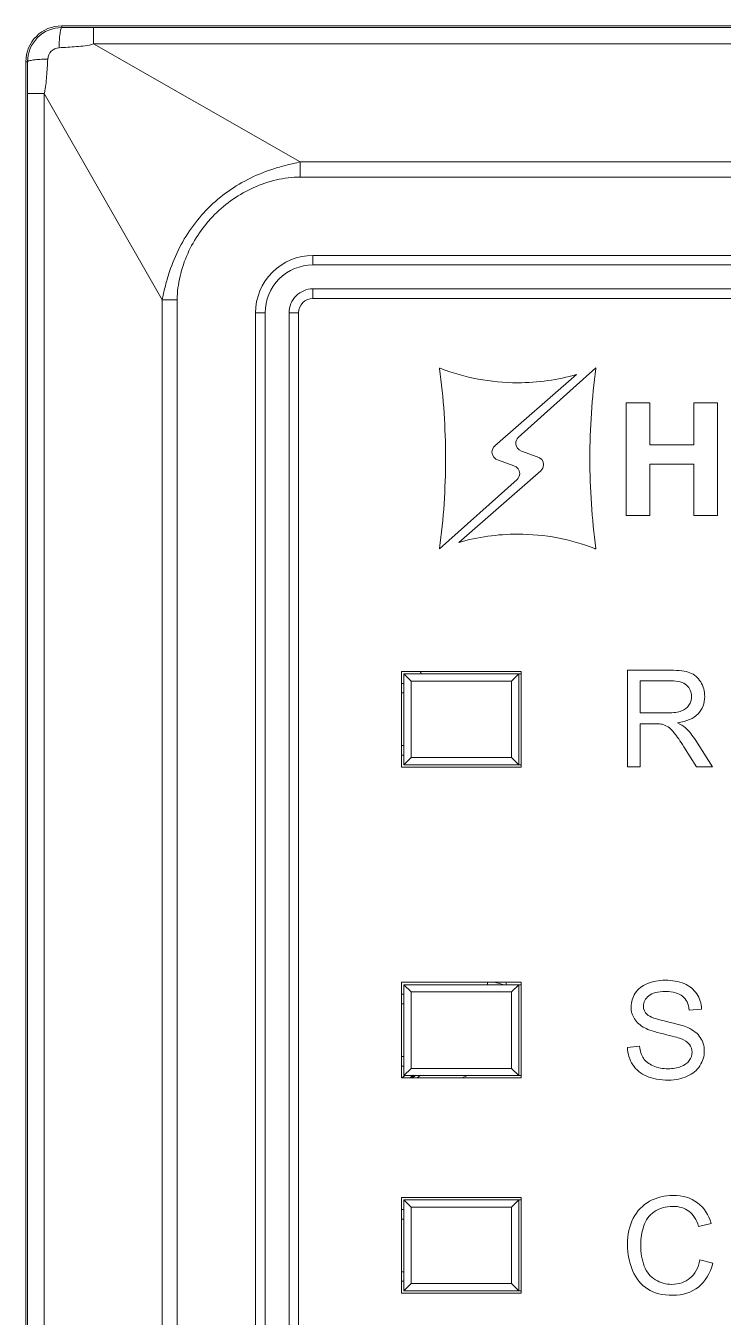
# Model space of a CAD drawing. Header units: millimetres. Extents: x 33157 to 59611, y -29750 to 1750.
# Drawn here: x 53366.64 to 53381.21, y -3607.08 to -3580.08 of the extents above; entities that cross this region are included whole.
import ezdxf

# ---------------------------------------------------------------- set-up
doc = ezdxf.new("R2010")
doc.units = ezdxf.units.MM
doc.layers.add('layer 1', color=7, linetype='Continuous', lineweight=18)

msp = doc.modelspace()

# ---------------------------------------------------------------- linework, layer by layer
at = {"layer": 'layer 1', "lineweight": 9}
for p, q in [((53367.387, -3580.081), (53367.387, -3580.118)), ((53368.051, -3580.119), (53368.051, -3580.46)), ((53366.637, -3580.831), (53366.637, -3679.331)), ((53366.675, -3581.495), (53366.675, -3581.495)), ((53366.675, -3581.495), (53366.675, -3678.667)), ((53367.017, -3581.495), (53367.017, -3581.495)), ((53367.017, -3581.495), (53367.017, -3678.667)), ((53372.368, -3582.927), (53372.368, -3583.243)), ((53372.637, -3584.881), (53372.637, -3585.081)), ((53372.637, -3585.581), (53372.637, -3585.781)), ((53369.483, -3585.811), (53369.483, -3674.35)), ((53369.799, -3585.811), (53369.799, -3674.35)), ((53371.437, -3586.081), (53371.437, -3586.081)), ((53371.437, -3586.081), (53371.437, -3674.081)), ((53371.637, -3586.081), (53371.637, -3586.081)), ((53371.637, -3586.081), (53371.637, -3674.081)), ((53372.137, -3586.081), (53372.137, -3674.081)), ((53372.337, -3586.081), (53372.337, -3674.081)), ((53374.487, -3593.581), (53374.487, -3595.581)), ((53374.537, -3593.631), (53374.537, -3595.531)), ((53376.937, -3593.631), (53376.937, -3595.531)), ((53376.987, -3593.581), (53376.987, -3595.581)), ((53374.687, -3593.781), (53374.687, -3595.381)), ((53376.787, -3593.781), (53376.787, -3595.381)), ((53374.487, -3600.081), (53374.487, -3602.081)), ((53376.287, -3600.081), (53376.287, -3600.131)), ((53376.987, -3600.081), (53376.987, -3602.081)), ((53374.537, -3600.131), (53374.537, -3602.031)), ((53374.687, -3600.281), (53374.687, -3601.881)), ((53376.787, -3600.281), (53376.787, -3601.881)), ((53376.937, -3600.131), (53376.937, -3602.031)), ((53374.487, -3604.581), (53374.487, -3606.581)), ((53374.537, -3604.631), (53374.537, -3606.531)), ((53376.937, -3604.631), (53376.937, -3606.531)), ((53376.987, -3604.581), (53376.987, -3606.581)), ((53374.687, -3604.781), (53374.687, -3606.381)), ((53376.787, -3604.781), (53376.787, -3606.381))]:
    msp.add_line(p, q, dxfattribs=at)
for points, knots in [([(53367.387, -3580.081), (53367.188, -3580.081), (53366.997, -3580.16), (53366.857, -3580.301), (53366.716, -3580.441), (53366.637, -3580.632), (53366.637, -3580.831)], [0, 0, 0, 0, 172421.986415, 172421.986415, 172421.986415, 344843.97283, 344843.97283, 344843.97283, 344843.97283]), ([(53367.387, -3580.118), (53367.198, -3580.118), (53367.016, -3580.193), (53366.883, -3580.327), (53366.749, -3580.46), (53366.674, -3580.642), (53366.674, -3580.831)], [0, 0, 0, 0, 172422.140574, 172422.140574, 172422.140574, 344844.281149, 344844.281149, 344844.281149, 344844.281149]), ([(53367.387, -3580.118), (53367.383, -3580.118), (53367.38, -3580.123), (53367.377, -3580.127), (53367.373, -3580.135), (53367.37, -3580.143), (53367.368, -3580.151), (53367.364, -3580.163), (53367.361, -3580.176), (53367.359, -3580.189), (53367.356, -3580.206), (53367.353, -3580.223), (53367.351, -3580.24), (53367.345, -3580.285), (53367.341, -3580.33), (53367.338, -3580.375), (53367.335, -3580.429), (53367.333, -3580.484), (53367.332, -3580.538)], [0, 0, 0, 0, 146381.341791, 146381.341791, 146381.341791, 292762.683582, 292762.683582, 292762.683582, 439144.025373, 439144.025373, 439144.025373, 585525.367163, 585525.367163, 585525.367163, 731906.708954, 731906.708954, 731906.708954, 878288.050745, 878288.050745, 878288.050745, 878288.050745]), ([(53367.094, -3580.775), (53367.098, -3580.716), (53367.126, -3580.657), (53367.169, -3580.613), (53367.213, -3580.569), (53367.272, -3580.541), (53367.332, -3580.538)], [0, 0, 0, 0, 172423.993104, 172423.993104, 172423.993104, 344847.986209, 344847.986209, 344847.986209, 344847.986209]), ([(53367.332, -3580.538), (53367.392, -3580.535), (53367.452, -3580.532), (53367.512, -3580.528), (53367.573, -3580.524), (53367.633, -3580.52), (53367.693, -3580.515), (53367.753, -3580.511), (53367.813, -3580.505), (53367.874, -3580.498), (53367.934, -3580.491), (53367.995, -3580.482), (53368.051, -3580.46)], [0, 0, 0, 0, 152892.999614, 152892.999614, 152892.999614, 305785.999229, 305785.999229, 305785.999229, 458678.998843, 458678.998843, 458678.998843, 611571.998457, 611571.998457, 611571.998457, 611571.998457]), ([(53366.674, -3580.831), (53366.675, -3580.827), (53366.679, -3580.824), (53366.683, -3580.821), (53366.691, -3580.817), (53366.699, -3580.814), (53366.707, -3580.812), (53366.719, -3580.808), (53366.732, -3580.805), (53366.745, -3580.803), (53366.762, -3580.799), (53366.779, -3580.797), (53366.796, -3580.795), (53366.841, -3580.789), (53366.886, -3580.785), (53366.931, -3580.782), (53366.985, -3580.779), (53367.04, -3580.776), (53367.094, -3580.775)], [0, 0, 0, 0, 146380.623113, 146380.623113, 146380.623113, 292761.246227, 292761.246227, 292761.246227, 439141.86934, 439141.86934, 439141.86934, 585522.492453, 585522.492453, 585522.492453, 731903.115567, 731903.115567, 731903.115567, 878283.73868, 878283.73868, 878283.73868, 878283.73868]), ([(53367.017, -3581.495), (53367.028, -3581.467), (53367.035, -3581.437), (53367.04, -3581.408), (53367.046, -3581.378), (53367.05, -3581.348), (53367.054, -3581.318), (53367.061, -3581.258), (53367.067, -3581.197), (53367.072, -3581.137), (53367.076, -3581.077), (53367.08, -3581.016), (53367.084, -3580.956), (53367.088, -3580.896), (53367.091, -3580.836), (53367.094, -3580.775)], [0, 0, 0, 0, 148620.574834, 148620.574834, 148620.574834, 297241.149667, 297241.149667, 297241.149667, 445861.724501, 445861.724501, 445861.724501, 594482.299334, 594482.299334, 594482.299334, 743102.874168, 743102.874168, 743102.874168, 743102.874168]), ([(53372.368, -3582.927), (53372.28, -3582.949), (53372.191, -3582.968), (53372.103, -3582.99), (53372.015, -3583.012), (53371.927, -3583.036), (53371.84, -3583.063), (53371.667, -3583.118), (53371.497, -3583.184), (53371.334, -3583.264), (53371.17, -3583.343), (53371.014, -3583.436), (53370.865, -3583.542), (53370.717, -3583.647), (53370.578, -3583.765), (53370.449, -3583.893), (53370.321, -3584.022), (53370.203, -3584.161), (53370.098, -3584.309), (53369.992, -3584.457), (53369.899, -3584.614), (53369.82, -3584.778), (53369.74, -3584.941), (53369.674, -3585.111), (53369.619, -3585.284), (53369.592, -3585.371), (53369.568, -3585.459), (53369.546, -3585.547), (53369.524, -3585.635), (53369.505, -3585.723), (53369.483, -3585.811)], [0, 0, 0, 0, 141184.887934, 141184.887934, 141184.887934, 282369.775868, 282369.775868, 282369.775868, 423554.663801, 423554.663801, 423554.663801, 564739.551735, 564739.551735, 564739.551735, 705924.439669, 705924.439669, 705924.439669, 847109.327603, 847109.327603, 847109.327603, 988294.215536, 988294.215536, 988294.215536, 1129479.10347, 1129479.10347, 1129479.10347, 1270663.991404, 1270663.991404, 1270663.991404, 1411848.879338, 1411848.879338, 1411848.879338, 1411848.879338]), ([(53372.368, -3583.243), (53372.202, -3583.243), (53372.035, -3583.265), (53371.873, -3583.303), (53371.711, -3583.341), (53371.553, -3583.395), (53371.401, -3583.463), (53371.098, -3583.599), (53370.819, -3583.791), (53370.583, -3584.027), (53370.348, -3584.263), (53370.155, -3584.542), (53370.019, -3584.845), (53369.951, -3584.997), (53369.898, -3585.155), (53369.86, -3585.317), (53369.822, -3585.479), (53369.799, -3585.645), (53369.799, -3585.811)], [0, 0, 0, 0, 146394.400171, 146394.400171, 146394.400171, 292788.800342, 292788.800342, 292788.800342, 439183.200513, 439183.200513, 439183.200513, 585577.600684, 585577.600684, 585577.600684, 731972.000855, 731972.000855, 731972.000855, 878366.401025, 878366.401025, 878366.401025, 878366.401025]), ([(53372.637, -3584.881), (53372.319, -3584.881), (53372.014, -3585.007), (53371.789, -3585.232), (53371.564, -3585.457), (53371.437, -3585.763), (53371.437, -3586.081)], [0, 0, 0, 0, 172445.404221, 172445.404221, 172445.404221, 344890.808442, 344890.808442, 344890.808442, 344890.808442]), ([(53372.637, -3585.081), (53372.372, -3585.081), (53372.118, -3585.186), (53371.93, -3585.374), (53371.742, -3585.561), (53371.637, -3585.816), (53371.637, -3586.081)], [0, 0, 0, 0, 172446.243193, 172446.243193, 172446.243193, 344892.486387, 344892.486387, 344892.486387, 344892.486387]), ([(53372.637, -3585.581), (53372.504, -3585.581), (53372.377, -3585.634), (53372.284, -3585.727), (53372.19, -3585.821), (53372.137, -3585.948), (53372.137, -3586.081)], [0, 0, 0, 0, 172448.340941, 172448.340941, 172448.340941, 344896.681882, 344896.681882, 344896.681882, 344896.681882]), ([(53372.637, -3585.781), (53372.558, -3585.781), (53372.481, -3585.813), (53372.425, -3585.869), (53372.369, -3585.925), (53372.337, -3586.001), (53372.337, -3586.081)], [0, 0, 0, 0, 172449.180027, 172449.180027, 172449.180027, 344898.360054, 344898.360054, 344898.360054, 344898.360054]), ([(53376.633, -3600.131), (53376.616, -3600.126), (53376.598, -3600.122), (53376.58, -3600.117), (53376.531, -3600.105), (53376.482, -3600.093), (53376.434, -3600.081)], [0, 0, 0, 0, 172486.482919, 172486.482919, 172486.482919, 344972.965838, 344972.965838, 344972.965838, 344972.965838])]:
    msp.add_open_spline(points, degree=3, knots=knots, dxfattribs=at)
for points in [[(53400.587, -3580.081), (53400.587, -3580.081), (53367.387, -3580.081), (53367.387, -3580.081)], [(53367.387, -3580.118), (53367.608, -3580.118), (53367.83, -3580.119), (53368.051, -3580.119)], [(53368.051, -3580.119), (53368.051, -3580.119), (53399.923, -3580.119), (53399.923, -3580.119)], [(53368.051, -3580.46), (53368.051, -3580.46), (53399.923, -3580.46), (53399.923, -3580.46)], [(53368.051, -3580.46), (53368.051, -3580.46), (53372.368, -3582.927), (53372.368, -3582.927)], [(53366.674, -3580.831), (53366.674, -3580.831), (53366.637, -3580.831), (53366.637, -3580.831)], [(53366.675, -3581.495), (53366.675, -3581.274), (53366.674, -3581.052), (53366.674, -3580.831)], [(53367.017, -3581.495), (53367.017, -3581.495), (53369.483, -3585.811), (53369.483, -3585.811)], [(53366.675, -3581.495), (53366.675, -3581.495), (53367.017, -3581.495), (53367.017, -3581.495)], [(53395.606, -3582.927), (53395.606, -3582.927), (53372.368, -3582.927), (53372.368, -3582.927)], [(53395.606, -3583.243), (53395.606, -3583.243), (53372.368, -3583.243), (53372.368, -3583.243)], [(53372.637, -3584.881), (53372.637, -3584.881), (53395.337, -3584.881), (53395.337, -3584.881)], [(53372.637, -3585.081), (53372.637, -3585.081), (53395.337, -3585.081), (53395.337, -3585.081)], [(53395.337, -3585.581), (53395.337, -3585.581), (53372.637, -3585.581), (53372.637, -3585.581)], [(53395.337, -3585.781), (53395.337, -3585.781), (53372.637, -3585.781), (53372.637, -3585.781)], [(53395.337, -3585.781), (53395.337, -3585.781), (53372.637, -3585.781), (53372.637, -3585.781)], [(53369.799, -3585.811), (53369.799, -3585.811), (53369.483, -3585.811), (53369.483, -3585.811)], [(53371.437, -3586.081), (53371.437, -3586.081), (53371.637, -3586.081), (53371.637, -3586.081)], [(53372.337, -3586.081), (53372.337, -3586.081), (53372.137, -3586.081), (53372.137, -3586.081)], [(53376.987, -3593.581), (53376.987, -3593.581), (53374.487, -3593.581), (53374.487, -3593.581)], [(53376.987, -3593.631), (53376.987, -3593.631), (53374.537, -3593.631), (53374.537, -3593.631)], [(53374.537, -3593.631), (53374.537, -3593.631), (53374.687, -3593.781), (53374.687, -3593.781)], [(53374.907, -3593.628), (53374.899, -3593.612), (53374.89, -3593.596), (53374.881, -3593.58)], [(53376.937, -3593.631), (53376.937, -3593.631), (53376.787, -3593.781), (53376.787, -3593.781)], [(53374.537, -3593.831), (53374.537, -3593.831), (53374.487, -3593.831), (53374.487, -3593.831)], [(53376.787, -3593.781), (53376.787, -3593.781), (53374.687, -3593.781), (53374.687, -3593.781)], [(53376.787, -3593.781), (53376.787, -3593.781), (53374.687, -3593.781), (53374.687, -3593.781)], [(53374.537, -3594.031), (53374.537, -3594.031), (53374.487, -3594.031), (53374.487, -3594.031)], [(53374.487, -3595.131), (53374.487, -3595.131), (53374.537, -3595.131), (53374.537, -3595.131)], [(53374.487, -3595.331), (53374.487, -3595.331), (53374.537, -3595.331), (53374.537, -3595.331)], [(53374.537, -3595.531), (53374.537, -3595.531), (53374.687, -3595.381), (53374.687, -3595.381)], [(53374.687, -3595.381), (53374.687, -3595.381), (53376.787, -3595.381), (53376.787, -3595.381)], [(53376.937, -3595.531), (53376.937, -3595.531), (53376.787, -3595.381), (53376.787, -3595.381)], [(53374.487, -3595.581), (53374.487, -3595.581), (53376.987, -3595.581), (53376.987, -3595.581)], [(53376.987, -3595.531), (53376.987, -3595.531), (53374.537, -3595.531), (53374.537, -3595.531)], [(53376.987, -3600.081), (53376.987, -3600.081), (53374.487, -3600.081), (53374.487, -3600.081)], [(53376.671, -3600.081), (53376.675, -3600.097), (53376.679, -3600.114), (53376.684, -3600.131)], [(53374.537, -3600.331), (53374.537, -3600.331), (53374.487, -3600.331), (53374.487, -3600.331)], [(53376.987, -3600.131), (53376.987, -3600.131), (53374.537, -3600.131), (53374.537, -3600.131)], [(53374.537, -3600.131), (53374.537, -3600.131), (53374.687, -3600.281), (53374.687, -3600.281)], [(53376.787, -3600.281), (53376.787, -3600.281), (53374.687, -3600.281), (53374.687, -3600.281)], [(53376.937, -3600.131), (53376.937, -3600.131), (53376.787, -3600.281), (53376.787, -3600.281)], [(53374.537, -3600.531), (53374.537, -3600.531), (53374.487, -3600.531), (53374.487, -3600.531)], [(53374.487, -3601.631), (53374.487, -3601.631), (53374.537, -3601.631), (53374.537, -3601.631)], [(53374.487, -3601.831), (53374.487, -3601.831), (53374.537, -3601.831), (53374.537, -3601.831)], [(53374.537, -3602.031), (53374.537, -3602.031), (53374.687, -3601.881), (53374.687, -3601.881)], [(53374.687, -3601.881), (53374.687, -3601.881), (53376.787, -3601.881), (53376.787, -3601.881)], [(53376.937, -3602.031), (53376.937, -3602.031), (53376.787, -3601.881), (53376.787, -3601.881)], [(53374.487, -3602.081), (53374.487, -3602.081), (53376.987, -3602.081), (53376.987, -3602.081)], [(53374.558, -3602.029), (53374.539, -3602.045), (53374.519, -3602.061), (53374.5, -3602.077)], [(53376.987, -3602.031), (53376.987, -3602.031), (53374.537, -3602.031), (53374.537, -3602.031)], [(53374.733, -3602.024), (53374.709, -3602.042), (53374.685, -3602.06), (53374.662, -3602.078)], [(53374.753, -3602.024), (53374.729, -3602.041), (53374.705, -3602.059), (53374.681, -3602.077)], [(53374.786, -3602.023), (53374.763, -3602.04), (53374.74, -3602.057), (53374.718, -3602.074)], [(53374.887, -3602.024), (53374.863, -3602.04), (53374.84, -3602.057), (53374.817, -3602.073)], [(53375.885, -3602.023), (53375.84, -3602.04), (53375.796, -3602.057), (53375.752, -3602.075)], [(53376.987, -3604.581), (53376.987, -3604.581), (53374.487, -3604.581), (53374.487, -3604.581)], [(53376.987, -3604.631), (53376.987, -3604.631), (53374.537, -3604.631), (53374.537, -3604.631)], [(53374.537, -3604.631), (53374.537, -3604.631), (53374.687, -3604.781), (53374.687, -3604.781)], [(53376.937, -3604.631), (53376.937, -3604.631), (53376.787, -3604.781), (53376.787, -3604.781)], [(53374.537, -3604.831), (53374.537, -3604.831), (53374.487, -3604.831), (53374.487, -3604.831)], [(53376.787, -3604.781), (53376.787, -3604.781), (53374.687, -3604.781), (53374.687, -3604.781)], [(53374.537, -3605.031), (53374.537, -3605.031), (53374.487, -3605.031), (53374.487, -3605.031)], [(53374.487, -3606.131), (53374.487, -3606.131), (53374.537, -3606.131), (53374.537, -3606.131)], [(53374.487, -3606.581), (53374.487, -3606.581), (53376.987, -3606.581), (53376.987, -3606.581)], [(53374.487, -3606.331), (53374.487, -3606.331), (53374.537, -3606.331), (53374.537, -3606.331)], [(53376.987, -3606.531), (53376.987, -3606.531), (53374.537, -3606.531), (53374.537, -3606.531)], [(53374.537, -3606.531), (53374.537, -3606.531), (53374.687, -3606.381), (53374.687, -3606.381)], [(53374.687, -3606.381), (53374.687, -3606.381), (53376.787, -3606.381), (53376.787, -3606.381)], [(53376.937, -3606.531), (53376.937, -3606.531), (53376.787, -3606.381), (53376.787, -3606.381)]]:
    msp.add_open_spline(points, degree=3, dxfattribs=at)
at = {"layer": 'layer 1'}
for points, knots in [([(53376.838, -3589.281), (53376.838, -3589.281), (53376.838, -3589.281), (53376.838, -3589.281), (53376.838, -3589.281), (53376.512, -3589.161), (53376.512, -3589.161), (53376.435, -3589.145), (53376.377, -3589.077), (53376.377, -3588.995), (53376.377, -3588.944), (53376.4, -3588.899), (53376.436, -3588.867), (53376.436, -3588.867), (53376.436, -3588.866), (53376.436, -3588.866), (53376.436, -3588.866), (53378.145, -3587.372), (53378.145, -3587.372), (53377.754, -3587.484), (53377.342, -3587.544), (53376.916, -3587.544), (53376.349, -3587.544), (53375.807, -3587.438), (53375.308, -3587.244), (53375.3, -3587.241), (53375.292, -3587.239), (53375.283, -3587.236), (53375.283, -3587.236), (53375.283, -3587.247), (53375.283, -3587.247), (53375.366, -3587.861), (53375.409, -3588.489), (53375.409, -3589.126), (53375.409, -3589.763), (53375.366, -3590.391), (53375.283, -3591.005), (53375.283, -3591.005), (53375.283, -3591.019), (53375.283, -3591.019), (53375.283, -3591.019), (53376.904, -3589.566), (53376.904, -3589.566), (53376.904, -3589.566), (53376.904, -3589.565), (53376.904, -3589.565), (53376.937, -3589.534), (53376.957, -3589.491), (53376.957, -3589.442), (53376.957, -3589.367), (53376.907, -3589.303), (53376.838, -3589.281)], [0, 0, 0, 0, 137876.661237, 137876.661237, 137876.661237, 275753.322475, 275753.322475, 275753.322475, 413629.983712, 413629.983712, 413629.983712, 551506.64495, 551506.64495, 551506.64495, 689383.306187, 689383.306187, 689383.306187, 827259.967425, 827259.967425, 827259.967425, 965136.628662, 965136.628662, 965136.628662, 1103013.2899, 1103013.2899, 1103013.2899, 1240889.951137, 1240889.951137, 1240889.951137, 1378766.612375, 1378766.612375, 1378766.612375, 1516643.273612, 1516643.273612, 1516643.273612, 1654519.93485, 1654519.93485, 1654519.93485, 1792396.596087, 1792396.596087, 1792396.596087, 1930273.257325, 1930273.257325, 1930273.257325, 2068149.918562, 2068149.918562, 2068149.918562, 2206026.5798, 2206026.5798, 2206026.5798, 2343903.241037, 2343903.241037, 2343903.241037, 2343903.241037]), ([(53376.994, -3588.973), (53376.994, -3588.973), (53376.994, -3588.973), (53376.994, -3588.973), (53376.994, -3588.973), (53377.321, -3589.092), (53377.321, -3589.092), (53377.398, -3589.109), (53377.455, -3589.177), (53377.455, -3589.259), (53377.455, -3589.31), (53377.432, -3589.355), (53377.397, -3589.386), (53377.397, -3589.386), (53377.397, -3589.388), (53377.397, -3589.388), (53377.397, -3589.388), (53375.688, -3590.882), (53375.688, -3590.882), (53376.078, -3590.77), (53376.49, -3590.71), (53376.917, -3590.71), (53377.484, -3590.71), (53378.026, -3590.816), (53378.525, -3591.01), (53378.533, -3591.012), (53378.541, -3591.015), (53378.55, -3591.018), (53378.55, -3591.018), (53378.55, -3591.007), (53378.55, -3591.007), (53378.467, -3590.392), (53378.423, -3589.765), (53378.423, -3589.128), (53378.423, -3588.49), (53378.467, -3587.863), (53378.55, -3587.248), (53378.55, -3587.248), (53378.55, -3587.235), (53378.55, -3587.235), (53378.55, -3587.235), (53376.928, -3588.688), (53376.928, -3588.688), (53376.928, -3588.688), (53376.929, -3588.689), (53376.929, -3588.689), (53376.896, -3588.72), (53376.876, -3588.763), (53376.876, -3588.811), (53376.876, -3588.887), (53376.926, -3588.951), (53376.994, -3588.973)], [0, 0, 0, 0, 137881.883685, 137881.883685, 137881.883685, 275763.767371, 275763.767371, 275763.767371, 413645.651056, 413645.651056, 413645.651056, 551527.534742, 551527.534742, 551527.534742, 689409.418427, 689409.418427, 689409.418427, 827291.302112, 827291.302112, 827291.302112, 965173.185798, 965173.185798, 965173.185798, 1103055.069483, 1103055.069483, 1103055.069483, 1240936.953169, 1240936.953169, 1240936.953169, 1378818.836854, 1378818.836854, 1378818.836854, 1516700.720539, 1516700.720539, 1516700.720539, 1654582.604225, 1654582.604225, 1654582.604225, 1792464.48791, 1792464.48791, 1792464.48791, 1930346.371596, 1930346.371596, 1930346.371596, 2068228.255281, 2068228.255281, 2068228.255281, 2206110.138967, 2206110.138967, 2206110.138967, 2343992.022652, 2343992.022652, 2343992.022652, 2343992.022652]), ([(53379.186, -3587.962), (53379.186, -3587.962), (53379.431, -3587.962), (53379.431, -3587.962), (53379.431, -3587.962), (53379.678, -3587.962), (53379.678, -3587.962), (53379.678, -3587.962), (53379.678, -3588.844), (53379.678, -3588.844), (53379.678, -3588.844), (53380.599, -3588.844), (53380.599, -3588.844), (53380.599, -3588.844), (53380.599, -3587.962), (53380.599, -3587.962), (53380.599, -3587.962), (53380.844, -3587.962), (53380.844, -3587.962), (53380.844, -3587.962), (53381.092, -3587.962), (53381.092, -3587.962), (53381.092, -3587.962), (53381.092, -3590.317), (53381.092, -3590.317), (53381.092, -3590.317), (53380.846, -3590.317), (53380.846, -3590.317), (53380.846, -3590.317), (53380.599, -3590.317), (53380.599, -3590.317), (53380.599, -3590.317), (53380.599, -3589.249), (53380.599, -3589.249), (53380.599, -3589.249), (53379.678, -3589.249), (53379.678, -3589.249), (53379.678, -3589.249), (53379.678, -3590.317), (53379.678, -3590.317), (53379.678, -3590.317), (53379.433, -3590.317), (53379.433, -3590.317), (53379.433, -3590.317), (53379.186, -3590.317), (53379.186, -3590.317), (53379.186, -3590.317), (53379.186, -3587.962), (53379.186, -3587.962)], [0, 0, 0, 0, 138282.772067, 138282.772067, 138282.772067, 276565.544133, 276565.544133, 276565.544133, 414848.3162, 414848.3162, 414848.3162, 553131.088266, 553131.088266, 553131.088266, 691413.860333, 691413.860333, 691413.860333, 829696.632399, 829696.632399, 829696.632399, 967979.404466, 967979.404466, 967979.404466, 1106262.176532, 1106262.176532, 1106262.176532, 1244544.948599, 1244544.948599, 1244544.948599, 1382827.720665, 1382827.720665, 1382827.720665, 1521110.492732, 1521110.492732, 1521110.492732, 1659393.264798, 1659393.264798, 1659393.264798, 1797676.036865, 1797676.036865, 1797676.036865, 1935958.808931, 1935958.808931, 1935958.808931, 2074241.580998, 2074241.580998, 2074241.580998, 2212524.353064, 2212524.353064, 2212524.353064, 2212524.353064]), ([(53379.21, -3595.574), (53379.21, -3595.574), (53379.21, -3593.554), (53379.21, -3593.554), (53379.21, -3593.554), (53380.105, -3593.554), (53380.105, -3593.554), (53380.286, -3593.554), (53380.423, -3593.572), (53380.516, -3593.608), (53380.61, -3593.644), (53380.685, -3593.708), (53380.74, -3593.8), (53380.796, -3593.892), (53380.824, -3593.993), (53380.824, -3594.104), (53380.824, -3594.248), (53380.778, -3594.369), (53380.685, -3594.467), (53380.592, -3594.565), (53380.449, -3594.628), (53380.256, -3594.654), (53380.327, -3594.688), (53380.38, -3594.722), (53380.417, -3594.755), (53380.495, -3594.826), (53380.569, -3594.916), (53380.638, -3595.024), (53380.638, -3595.024), (53380.987, -3595.574), (53380.987, -3595.574), (53380.987, -3595.574), (53380.653, -3595.574), (53380.653, -3595.574), (53380.653, -3595.574), (53380.386, -3595.154), (53380.386, -3595.154), (53380.309, -3595.032), (53380.244, -3594.939), (53380.194, -3594.875), (53380.143, -3594.81), (53380.098, -3594.766), (53380.058, -3594.74), (53380.018, -3594.715), (53379.978, -3594.697), (53379.936, -3594.686), (53379.906, -3594.68), (53379.857, -3594.677), (53379.788, -3594.677), (53379.788, -3594.677), (53379.478, -3594.677), (53379.478, -3594.677), (53379.478, -3594.677), (53379.478, -3595.574), (53379.478, -3595.574), (53379.478, -3595.574), (53379.21, -3595.574), (53379.21, -3595.574)], [0, 0, 0, 0, 137421.473532, 137421.473532, 137421.473532, 274842.947064, 274842.947064, 274842.947064, 412264.420596, 412264.420596, 412264.420596, 549685.894128, 549685.894128, 549685.894128, 687107.36766, 687107.36766, 687107.36766, 824528.841192, 824528.841192, 824528.841192, 961950.314723, 961950.314723, 961950.314723, 1099371.788255, 1099371.788255, 1099371.788255, 1236793.261787, 1236793.261787, 1236793.261787, 1374214.735319, 1374214.735319, 1374214.735319, 1511636.208851, 1511636.208851, 1511636.208851, 1649057.682383, 1649057.682383, 1649057.682383, 1786479.155915, 1786479.155915, 1786479.155915, 1923900.629447, 1923900.629447, 1923900.629447, 2061322.102979, 2061322.102979, 2061322.102979, 2198743.576511, 2198743.576511, 2198743.576511, 2336165.050043, 2336165.050043, 2336165.050043, 2473586.523575, 2473586.523575, 2473586.523575, 2611007.997106, 2611007.997106, 2611007.997106, 2611007.997106]), ([(53379.478, -3594.445), (53379.478, -3594.445), (53380.052, -3594.445), (53380.052, -3594.445), (53380.174, -3594.445), (53380.269, -3594.433), (53380.338, -3594.407), (53380.407, -3594.382), (53380.459, -3594.342), (53380.494, -3594.286), (53380.53, -3594.231), (53380.548, -3594.17), (53380.548, -3594.105), (53380.548, -3594.009), (53380.513, -3593.93), (53380.444, -3593.869), (53380.375, -3593.807), (53380.266, -3593.777), (53380.117, -3593.777), (53380.117, -3593.777), (53379.478, -3593.777), (53379.478, -3593.777), (53379.478, -3593.777), (53379.478, -3594.445), (53379.478, -3594.445)], [0, 0, 0, 0, 143177.990137, 143177.990137, 143177.990137, 286355.980275, 286355.980275, 286355.980275, 429533.970412, 429533.970412, 429533.970412, 572711.96055, 572711.96055, 572711.96055, 715889.950687, 715889.950687, 715889.950687, 859067.940824, 859067.940824, 859067.940824, 1002245.930962, 1002245.930962, 1002245.930962, 1145423.921099, 1145423.921099, 1145423.921099, 1145423.921099]), ([(53379.21, -3601.442), (53379.21, -3601.442), (53379.461, -3601.419), (53379.461, -3601.419), (53379.473, -3601.521), (53379.501, -3601.604), (53379.544, -3601.67), (53379.588, -3601.735), (53379.656, -3601.787), (53379.748, -3601.828), (53379.839, -3601.868), (53379.943, -3601.888), (53380.058, -3601.888), (53380.16, -3601.888), (53380.249, -3601.873), (53380.328, -3601.842), (53380.406, -3601.812), (53380.463, -3601.77), (53380.502, -3601.717), (53380.54, -3601.664), (53380.559, -3601.606), (53380.559, -3601.544), (53380.559, -3601.481), (53380.541, -3601.426), (53380.504, -3601.378), (53380.467, -3601.331), (53380.407, -3601.292), (53380.322, -3601.259), (53380.268, -3601.238), (53380.148, -3601.205), (53379.962, -3601.161), (53379.776, -3601.116), (53379.646, -3601.074), (53379.572, -3601.035), (53379.476, -3600.984), (53379.404, -3600.921), (53379.357, -3600.846), (53379.31, -3600.771), (53379.286, -3600.687), (53379.286, -3600.594), (53379.286, -3600.492), (53379.315, -3600.396), (53379.373, -3600.308), (53379.431, -3600.219), (53379.515, -3600.152), (53379.627, -3600.106), (53379.738, -3600.06), (53379.861, -3600.037), (53379.997, -3600.037), (53380.147, -3600.037), (53380.279, -3600.061), (53380.393, -3600.109), (53380.508, -3600.157), (53380.596, -3600.228), (53380.657, -3600.322), (53380.719, -3600.416), (53380.752, -3600.522), (53380.757, -3600.641), (53380.757, -3600.641), (53380.5, -3600.66), (53380.5, -3600.66), (53380.486, -3600.533), (53380.44, -3600.436), (53380.36, -3600.371), (53380.281, -3600.306), (53380.163, -3600.274), (53380.008, -3600.274), (53379.846, -3600.274), (53379.728, -3600.303), (53379.654, -3600.363), (53379.58, -3600.422), (53379.543, -3600.493), (53379.543, -3600.577), (53379.543, -3600.649), (53379.569, -3600.709), (53379.622, -3600.756), (53379.673, -3600.803), (53379.807, -3600.851), (53380.025, -3600.9), (53380.242, -3600.95), (53380.391, -3600.992), (53380.472, -3601.029), (53380.589, -3601.083), (53380.676, -3601.151), (53380.732, -3601.235), (53380.788, -3601.317), (53380.816, -3601.413), (53380.816, -3601.521), (53380.816, -3601.629), (53380.785, -3601.729), (53380.724, -3601.824), (53380.662, -3601.919), (53380.574, -3601.993), (53380.459, -3602.046), (53380.344, -3602.099), (53380.214, -3602.125), (53380.07, -3602.125), (53379.887, -3602.125), (53379.734, -3602.098), (53379.611, -3602.045), (53379.487, -3601.992), (53379.391, -3601.912), (53379.321, -3601.805), (53379.25, -3601.698), (53379.214, -3601.577), (53379.21, -3601.442)], [0, 0, 0, 0, 135593.937153, 135593.937153, 135593.937153, 271187.874305, 271187.874305, 271187.874305, 406781.811458, 406781.811458, 406781.811458, 542375.74861, 542375.74861, 542375.74861, 677969.685763, 677969.685763, 677969.685763, 813563.622916, 813563.622916, 813563.622916, 949157.560068, 949157.560068, 949157.560068, 1084751.497221, 1084751.497221, 1084751.497221, 1220345.434373, 1220345.434373, 1220345.434373, 1355939.371526, 1355939.371526, 1355939.371526, 1491533.308679, 1491533.308679, 1491533.308679, 1627127.245831, 1627127.245831, 1627127.245831, 1762721.182984, 1762721.182984, 1762721.182984, 1898315.120136, 1898315.120136, 1898315.120136, 2033909.057289, 2033909.057289, 2033909.057289, 2169502.994442, 2169502.994442, 2169502.994442, 2305096.931594, 2305096.931594, 2305096.931594, 2440690.868747, 2440690.868747, 2440690.868747, 2576284.805899, 2576284.805899, 2576284.805899, 2711878.743052, 2711878.743052, 2711878.743052, 2847472.680205, 2847472.680205, 2847472.680205, 2983066.617357, 2983066.617357, 2983066.617357, 3118660.55451, 3118660.55451, 3118660.55451, 3254254.491662, 3254254.491662, 3254254.491662, 3389848.428815, 3389848.428815, 3389848.428815, 3525442.365968, 3525442.365968, 3525442.365968, 3661036.30312, 3661036.30312, 3661036.30312, 3796630.240273, 3796630.240273, 3796630.240273, 3932224.177425, 3932224.177425, 3932224.177425, 4067818.114578, 4067818.114578, 4067818.114578, 4203412.051731, 4203412.051731, 4203412.051731, 4339005.988883, 4339005.988883, 4339005.988883, 4474599.926036, 4474599.926036, 4474599.926036, 4610193.863188, 4610193.863188, 4610193.863188, 4745787.800341, 4745787.800341, 4745787.800341, 4745787.800341]), ([(53380.725, -3605.882), (53380.725, -3605.882), (53380.994, -3605.95), (53380.994, -3605.95), (53380.938, -3606.17), (53380.837, -3606.337), (53380.692, -3606.452), (53380.546, -3606.567), (53380.368, -3606.625), (53380.158, -3606.625), (53379.941, -3606.625), (53379.764, -3606.581), (53379.628, -3606.492), (53379.491, -3606.403), (53379.388, -3606.275), (53379.317, -3606.107), (53379.246, -3605.939), (53379.21, -3605.759), (53379.21, -3605.566), (53379.21, -3605.355), (53379.25, -3605.172), (53379.33, -3605.015), (53379.411, -3604.859), (53379.525, -3604.74), (53379.673, -3604.658), (53379.821, -3604.577), (53379.985, -3604.537), (53380.162, -3604.537), (53380.365, -3604.537), (53380.535, -3604.588), (53380.672, -3604.691), (53380.81, -3604.794), (53380.906, -3604.938), (53380.96, -3605.125), (53380.96, -3605.125), (53380.697, -3605.187), (53380.697, -3605.187), (53380.651, -3605.04), (53380.582, -3604.933), (53380.494, -3604.866), (53380.405, -3604.799), (53380.293, -3604.765), (53380.158, -3604.765), (53380.003, -3604.765), (53379.873, -3604.802), (53379.769, -3604.877), (53379.665, -3604.951), (53379.592, -3605.051), (53379.55, -3605.176), (53379.508, -3605.302), (53379.487, -3605.431), (53379.487, -3605.564), (53379.487, -3605.736), (53379.511, -3605.886), (53379.561, -3606.014), (53379.611, -3606.142), (53379.689, -3606.238), (53379.794, -3606.301), (53379.9, -3606.365), (53380.013, -3606.396), (53380.136, -3606.396), (53380.286, -3606.396), (53380.412, -3606.353), (53380.515, -3606.267), (53380.619, -3606.181), (53380.689, -3606.053), (53380.725, -3605.882)], [0, 0, 0, 0, 136972.06197, 136972.06197, 136972.06197, 273944.12394, 273944.12394, 273944.12394, 410916.18591, 410916.18591, 410916.18591, 547888.24788, 547888.24788, 547888.24788, 684860.30985, 684860.30985, 684860.30985, 821832.371821, 821832.371821, 821832.371821, 958804.433791, 958804.433791, 958804.433791, 1095776.495761, 1095776.495761, 1095776.495761, 1232748.557731, 1232748.557731, 1232748.557731, 1369720.619701, 1369720.619701, 1369720.619701, 1506692.681671, 1506692.681671, 1506692.681671, 1643664.743641, 1643664.743641, 1643664.743641, 1780636.805611, 1780636.805611, 1780636.805611, 1917608.867581, 1917608.867581, 1917608.867581, 2054580.929551, 2054580.929551, 2054580.929551, 2191552.991522, 2191552.991522, 2191552.991522, 2328525.053492, 2328525.053492, 2328525.053492, 2465497.115462, 2465497.115462, 2465497.115462, 2602469.177432, 2602469.177432, 2602469.177432, 2739441.239402, 2739441.239402, 2739441.239402, 2876413.301372, 2876413.301372, 2876413.301372, 3013385.363342, 3013385.363342, 3013385.363342, 3013385.363342])]:
    msp.add_open_spline(points, degree=3, knots=knots, dxfattribs=at)

doc.saveas('drawing.dxf')
